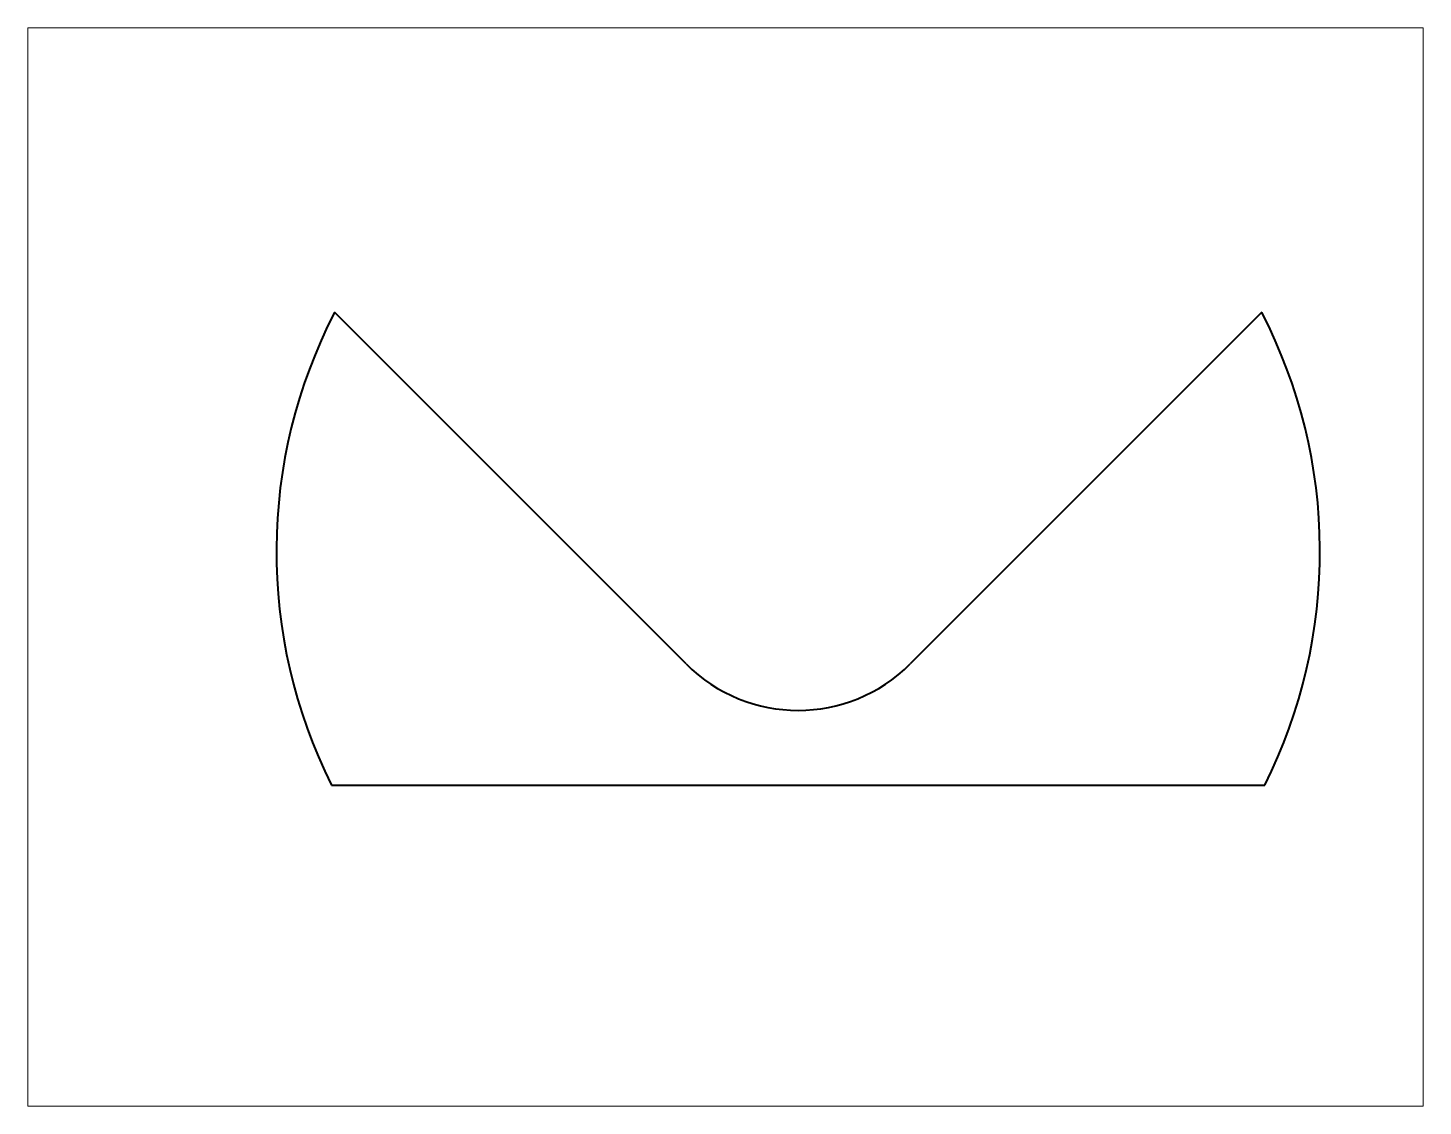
# Paper-space layout 'Sheet1' of a CAD drawing. Header units: inches. Extents: x 0 to 11, y 0 to 8.5.
# The model-space entities are those that its viewports show. They can reach past a viewport. Long polylines and large blocks are cut down to what shows.
import ezdxf

# ---------------------------------------------------------------- set-up
doc = ezdxf.new("R2010")
doc.units = ezdxf.units.IN
doc.header["$LTSCALE"] = 0.5
doc.header["$MEASUREMENT"] = 0
doc.layers.add('Visible', color=7, linetype='Continuous', lineweight=40)

msp = doc.modelspace()

# ---------------------------------------------------------------- linework, layer by layer
at = {"layer": 'Visible'}
for p, q in [((6.967, 3.487), (4.196, 6.258)), ((11.507, 6.258), (8.735, 3.487)), ((4.172, 2.53), (11.531, 2.53))]:
    msp.add_line(p, q, dxfattribs=at)
for radius, start, end in [(4.114, 152.6877, 206.575), (4.114, 333.425, 27.3123), (1.25, 225, 315)]:
    msp.add_arc((7.851, 4.37), radius, start, end, dxfattribs=at)

psp = doc.layouts.new('Sheet1')

# ---------------------------------------------------------------- viewports
at = {"layer": '0', "view_target_point": (7.278, 4.25)}
psp.add_viewport(center=(5.5, 4.25), size=(11, 8.5), view_center_point=(0, 0), view_height=8.5, dxfattribs=at)

doc.saveas('drawing.dxf')
